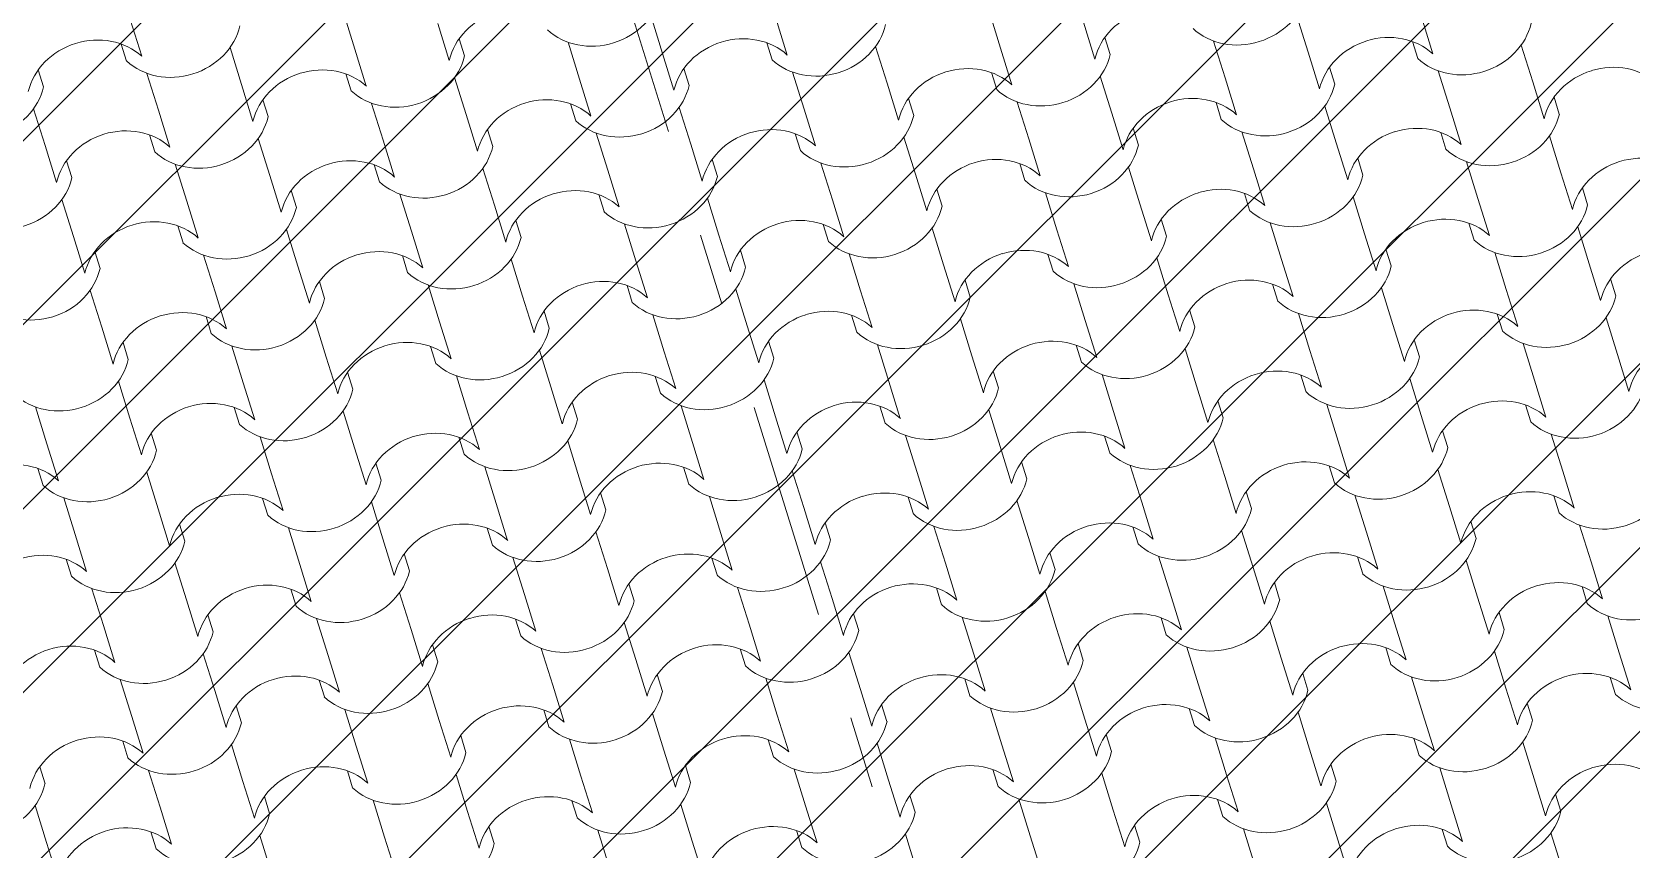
# Model space of a CAD drawing. Header units: metres. Extents: x -111189 to -108577, y -72951 to -72647.
# Drawn here: x -110192.994 to -110190.782, y -72659.758 to -72658.627 of the extents above; entities that cross this region are included whole.
import ezdxf

# ---------------------------------------------------------------- set-up
doc = ezdxf.new("R2010")
doc.units = ezdxf.units.M
doc.header["$MEASUREMENT"] = 0
doc.set_wipeout_variables(frame=1)
doc.linetypes.add('OTK - Traço Ponto CORTES_ALÇ', pattern=[0.6, 0.3, -0.15, 0, -0.15])
doc.linetypes.add('Wipeout_Contour', pattern=[1, 0, -1])
for name, color, linetype in [('02 - PASSEIOS', 7, 'Continuous'), ('03 - COBERTURA', 7, 'Continuous'), ('13 - IMPLANTAÇÃO (apoio).Layer Apoio', 7, 'Continuous'), ('14 - CORTES.Marcadores', 7, 'Continuous')]:
    doc.layers.add(name, color=color, linetype=linetype)

# ---------------------------------------------------------------- blocks, each defined once
blk = doc.blocks.new('Malha_8_1', base_point=(-111182.45, -72914.5203))
at = {"color": 254, "linetype": 'Wipeout_Contour', "lineweight": 0, "ltscale": 1861428.278801215}
blk.add_wipeout([(-111182.45, -72914.5203), (-111181.1398, -72916.9324), (-111179.283, -72920.3506), (-111178.6992, -72921.4255), (-111173.1932, -72931.5618), (-111171.3979, -72934.867), (-111163.9365, -72948.6033), (-111162.5896, -72948.18), (-111170.1617, -72934.1975), (-111171.9536, -72930.8885), (-111177.4458, -72920.7467), (-111178.0283, -72919.6711), (-111179.8807, -72916.2505), (-111181.0503, -72914.0907)], dxfattribs=at).dxf.layer = '02 - PASSEIOS'
blk = doc.blocks.new('Cobertura_1_1', base_point=(-111163.2146, -72915.6944))
at = {"layer": '03 - COBERTURA', "color": 253, "linetype": 'Continuous', "lineweight": 9}
for p, q in [((-111168.457, -72921.1151), (-111168.4411, -72921.1662)), ((-111168.1621, -72921.1055), (-111168.1462, -72921.1565)), ((-111168.0314, -72921.1208), (-111168.0156, -72921.1718)), ((-111167.7365, -72921.1111), (-111167.7207, -72921.1621)), ((-111167.5638, -72921.1134), (-111167.548, -72921.1644)), ((-111167.2689, -72921.1037), (-111167.2531, -72921.1547)), ((-111167.1382, -72921.119), (-111167.1224, -72921.17)), ((-111166.8433, -72921.1094), (-111166.8275, -72921.1604)), ((-111166.6706, -72921.1116), (-111166.6548, -72921.1626)), ((-111168.0018, -72921.1418), (-111167.9946, -72921.1653)), ((-111167.1087, -72921.1401), (-111167.1014, -72921.1635)), ((-111168.4694, -72921.1492), (-111168.4622, -72921.1727)), ((-111168.3189, -72921.1542), (-111168.3031, -72921.2052)), ((-111168.1462, -72921.1565), (-111168.1304, -72921.2075)), ((-111167.8513, -72921.1468), (-111167.8355, -72921.1978)), ((-111167.7207, -72921.1621), (-111167.7048, -72921.2132)), ((-111167.5763, -72921.1475), (-111167.569, -72921.1709)), ((-111167.4258, -72921.1525), (-111167.4099, -72921.2035)), ((-111167.2531, -72921.1547), (-111167.2372, -72921.2057)), ((-111166.9582, -72921.145), (-111166.9423, -72921.1961)), ((-111166.8275, -72921.1604), (-111166.8116, -72921.2114)), ((-111166.6831, -72921.1457), (-111166.6758, -72921.1692)), ((-111166.5326, -72921.1507), (-111166.5167, -72921.2017)), ((-111168.5843, -72921.1849), (-111168.577, -72921.2084)), ((-111167.6911, -72921.1832), (-111167.6838, -72921.2066)), ((-111167.5406, -72921.1882), (-111167.5247, -72921.2392)), ((-111166.7979, -72921.1814), (-111166.7906, -72921.2049)), ((-111166.6474, -72921.1864), (-111166.6315, -72921.2374)), ((-111168.4338, -72921.1899), (-111168.4179, -72921.2409)), ((-111168.3031, -72921.2052), (-111168.2872, -72921.2563)), ((-111168.1587, -72921.1906), (-111168.1514, -72921.214)), ((-111168.0082, -72921.1956), (-111167.9923, -72921.2466)), ((-111167.8355, -72921.1978), (-111167.8196, -72921.2488)), ((-111167.4099, -72921.2035), (-111167.394, -72921.2545)), ((-111167.2655, -72921.1888), (-111167.2582, -72921.2123)), ((-111167.115, -72921.1938), (-111167.0991, -72921.2448)), ((-111166.9423, -72921.1961), (-111166.9264, -72921.2471)), ((-111166.5167, -72921.2017), (-111166.5009, -72921.2527)), ((-111168.2735, -72921.2263), (-111168.2662, -72921.2497)), ((-111168.123, -72921.2313), (-111168.1071, -72921.2823)), ((-111167.8479, -72921.2319), (-111167.8406, -72921.2554)), ((-111167.3803, -72921.2245), (-111167.373, -72921.248)), ((-111167.2298, -72921.2295), (-111167.214, -72921.2805)), ((-111166.9547, -72921.2302), (-111166.9475, -72921.2536)), ((-111166.4871, -72921.2227), (-111166.4799, -72921.2462)), ((-111168.5906, -72921.2387), (-111168.5747, -72921.2897)), ((-111168.4179, -72921.2409), (-111168.402, -72921.2919)), ((-111167.9923, -72921.2466), (-111167.9765, -72921.2976)), ((-111167.6974, -72921.2369), (-111167.6816, -72921.2879)), ((-111167.5247, -72921.2392), (-111167.5089, -72921.2902)), ((-111167.0991, -72921.2448), (-111167.0833, -72921.2958)), ((-111166.8042, -72921.2351), (-111166.7884, -72921.2862)), ((-111166.6315, -72921.2374), (-111166.6157, -72921.2884)), ((-111168.4303, -72921.275), (-111168.423, -72921.2985)), ((-111167.9627, -72921.2676), (-111167.9554, -72921.2911)), ((-111167.8122, -72921.2726), (-111167.7964, -72921.3236)), ((-111167.5372, -72921.2733), (-111167.5299, -72921.2967)), ((-111167.0696, -72921.2658), (-111167.0623, -72921.2893)), ((-111166.9191, -72921.2708), (-111166.9032, -72921.3219)), ((-111166.644, -72921.2715), (-111166.6367, -72921.2949)), ((-111166.4935, -72921.2765), (-111166.4776, -72921.3275)), ((-111168.5747, -72921.2897), (-111168.5589, -72921.3407)), ((-111168.2798, -72921.28), (-111168.264, -72921.331)), ((-111168.1071, -72921.2823), (-111168.0913, -72921.3333)), ((-111167.6816, -72921.2879), (-111167.6657, -72921.3389)), ((-111167.3867, -72921.2783), (-111167.3708, -72921.3293)), ((-111167.214, -72921.2805), (-111167.1981, -72921.3315)), ((-111166.7884, -72921.2862), (-111166.7725, -72921.3372)), ((-111168.5452, -72921.3107), (-111168.5379, -72921.3342)), ((-111168.3947, -72921.3157), (-111168.3788, -72921.3667)), ((-111168.1196, -72921.3164), (-111168.1123, -72921.3398)), ((-111167.652, -72921.309), (-111167.6447, -72921.3324)), ((-111167.5015, -72921.3139), (-111167.4856, -72921.365)), ((-111167.2264, -72921.3146), (-111167.2191, -72921.3381)), ((-111167.0759, -72921.3196), (-111167.06, -72921.3706)), ((-111166.7588, -72921.3072), (-111166.7515, -72921.3306)), ((-111166.6083, -72921.3122), (-111166.5924, -72921.3632)), ((-111168.264, -72921.331), (-111168.2481, -72921.382)), ((-111167.9691, -72921.3214), (-111167.9532, -72921.3724)), ((-111167.7964, -72921.3236), (-111167.7805, -72921.3746)), ((-111167.3708, -72921.3293), (-111167.3549, -72921.3803)), ((-111166.9032, -72921.3219), (-111166.8873, -72921.3729)), ((-111166.4776, -72921.3275), (-111166.4618, -72921.3785)), ((-111168.5515, -72921.3645), (-111168.5356, -72921.4155)), ((-111168.2344, -72921.3521), (-111168.2271, -72921.3755)), ((-111168.0839, -72921.3571), (-111168.068, -72921.4081)), ((-111167.8088, -72921.3577), (-111167.8015, -72921.3812)), ((-111167.6583, -72921.3627), (-111167.6425, -72921.4137)), ((-111167.4856, -72921.365), (-111167.4698, -72921.416)), ((-111167.3412, -72921.3503), (-111167.3339, -72921.3737)), ((-111167.1907, -72921.3553), (-111167.1749, -72921.4063)), ((-111166.9156, -72921.3559), (-111166.9084, -72921.3794)), ((-111166.7651, -72921.3609), (-111166.7493, -72921.4119)), ((-111166.5924, -72921.3632), (-111166.5766, -72921.4142)), ((-111166.448, -72921.3485), (-111166.4408, -72921.372)), ((-111168.3788, -72921.3667), (-111168.3629, -72921.4177)), ((-111167.9532, -72921.3724), (-111167.9374, -72921.4234)), ((-111167.06, -72921.3706), (-111167.0442, -72921.4216)), ((-111168.3912, -72921.4008), (-111168.3839, -72921.4243)), ((-111168.2407, -72921.4058), (-111168.2249, -72921.4568)), ((-111168.068, -72921.4081), (-111168.0522, -72921.4591)), ((-111167.9236, -72921.3934), (-111167.9163, -72921.4169)), ((-111167.7731, -72921.3984), (-111167.7573, -72921.4494)), ((-111167.4981, -72921.3991), (-111167.4908, -72921.4225)), ((-111167.3476, -72921.404), (-111167.3317, -72921.4551)), ((-111167.1749, -72921.4063), (-111167.159, -72921.4573)), ((-111167.0305, -72921.3916), (-111167.0232, -72921.4151)), ((-111166.88, -72921.3966), (-111166.8641, -72921.4476)), ((-111166.6049, -72921.3973), (-111166.5976, -72921.4207)), ((-111166.4544, -72921.4023), (-111166.4385, -72921.4533)), ((-111168.5356, -72921.4155), (-111168.5198, -72921.4665)), ((-111167.6425, -72921.4137), (-111167.6266, -72921.4647)), ((-111166.7493, -72921.4119), (-111166.7334, -72921.463)), ((-111168.5061, -72921.4365), (-111168.4988, -72921.46)), ((-111168.3555, -72921.4415), (-111168.3397, -72921.4925)), ((-111168.0805, -72921.4422), (-111168.0732, -72921.4656)), ((-111167.93, -72921.4471), (-111167.9141, -72921.4982)), ((-111167.7573, -72921.4494), (-111167.7414, -72921.5004)), ((-111167.6129, -72921.4347), (-111167.6056, -72921.4582)), ((-111167.4624, -72921.4397), (-111167.4465, -72921.4907)), ((-111167.1873, -72921.4404), (-111167.18, -72921.4638)), ((-111167.0368, -72921.4454), (-111167.0209, -72921.4964)), ((-111166.8641, -72921.4476), (-111166.8482, -72921.4987)), ((-111166.7197, -72921.433), (-111166.7124, -72921.4564)), ((-111166.5692, -72921.438), (-111166.5533, -72921.489)), ((-111166.4385, -72921.4533), (-111166.4227, -72921.5043)), ((-111168.2249, -72921.4568), (-111168.209, -72921.5078)), ((-111167.3317, -72921.4551), (-111167.3158, -72921.5061)), ((-111167.3021, -72921.4761), (-111167.2948, -72921.4995)), ((-111166.4089, -72921.4743), (-111166.4016, -72921.4978)), ((-111168.5124, -72921.4903), (-111168.4965, -72921.5413)), ((-111168.3397, -72921.4925), (-111168.3238, -72921.5435)), ((-111168.1953, -72921.4779), (-111168.188, -72921.5013)), ((-111168.0448, -72921.4828), (-111168.0289, -72921.5339)), ((-111167.9141, -72921.4982), (-111167.8983, -72921.5492)), ((-111167.7697, -72921.4835), (-111167.7624, -72921.507)), ((-111167.6192, -72921.4885), (-111167.6034, -72921.5395)), ((-111167.4465, -72921.4907), (-111167.4307, -72921.5418)), ((-111167.1516, -72921.4811), (-111167.1358, -72921.5321)), ((-111167.0209, -72921.4964), (-111167.0051, -72921.5474)), ((-111166.8765, -72921.4817), (-111166.8693, -72921.5052)), ((-111166.726, -72921.4867), (-111166.7102, -72921.5377)), ((-111166.5533, -72921.489), (-111166.5375, -72921.54)), ((-111167.8845, -72921.5192), (-111167.8772, -72921.5426)), ((-111166.9914, -72921.5174), (-111166.9841, -72921.5409)), ((-111168.4965, -72921.5413), (-111168.4807, -72921.5923)), ((-111168.3521, -72921.5266), (-111168.3448, -72921.5501)), ((-111168.2016, -72921.5316), (-111168.1858, -72921.5826)), ((-111168.0289, -72921.5339), (-111168.0131, -72921.5849)), ((-111167.734, -72921.5242), (-111167.7182, -72921.5752)), ((-111167.6034, -72921.5395), (-111167.5875, -72921.5905)), ((-111167.459, -72921.5248), (-111167.4517, -72921.5483)), ((-111167.3085, -72921.5298), (-111167.2926, -72921.5808)), ((-111167.1358, -72921.5321), (-111167.1199, -72921.5831)), ((-111166.8409, -72921.5224), (-111166.825, -72921.5734)), ((-111166.7102, -72921.5377), (-111166.6943, -72921.5888)), ((-111166.5658, -72921.5231), (-111166.5585, -72921.5465)), ((-111166.4153, -72921.5281), (-111166.3994, -72921.5791)), ((-111168.4669, -72921.5623), (-111168.4597, -72921.5858)), ((-111167.5738, -72921.5605), (-111167.5665, -72921.584)), ((-111166.6806, -72921.5588), (-111166.6733, -72921.5822)), ((-111166.5301, -72921.5638), (-111166.5142, -72921.6148)), ((-111168.3164, -72921.5673), (-111168.3006, -72921.6183)), ((-111168.1858, -72921.5826), (-111168.1699, -72921.6336)), ((-111168.0414, -72921.5679), (-111168.0341, -72921.5914)), ((-111167.8909, -72921.5729), (-111167.875, -72921.624)), ((-111167.7182, -72921.5752), (-111167.7023, -72921.6262)), ((-111167.4233, -72921.5655), (-111167.4074, -72921.6165)), ((-111167.2926, -72921.5808), (-111167.2767, -72921.6319)), ((-111167.1482, -72921.5662), (-111167.1409, -72921.5896)), ((-111166.9977, -72921.5712), (-111166.9818, -72921.6222)), ((-111166.825, -72921.5734), (-111166.8091, -72921.6244)), ((-111166.3994, -72921.5791), (-111166.3836, -72921.6301)), ((-111168.1562, -72921.6036), (-111168.1489, -72921.6271)), ((-111168.0057, -72921.6086), (-111167.9898, -72921.6596)), ((-111167.263, -72921.6019), (-111167.2557, -72921.6253)), ((-111167.1125, -72921.6069), (-111167.0966, -72921.6579)), ((-111166.8374, -72921.6075), (-111166.8301, -72921.631)), ((-111168.4733, -72921.616), (-111168.4574, -72921.6671)), ((-111168.3006, -72921.6183), (-111168.2847, -72921.6693)), ((-111167.875, -72921.624), (-111167.8592, -72921.675)), ((-111167.7306, -72921.6093), (-111167.7233, -72921.6327)), ((-111167.5801, -72921.6143), (-111167.5643, -72921.6653)), ((-111167.4074, -72921.6165), (-111167.3916, -72921.6676)), ((-111166.9818, -72921.6222), (-111166.966, -72921.6732)), ((-111166.6869, -72921.6125), (-111166.6711, -72921.6635)), ((-111166.5142, -72921.6148), (-111166.4984, -72921.6658)), ((-111168.5881, -72921.6517), (-111168.5722, -72921.7027)), ((-111168.313, -72921.6524), (-111168.3057, -72921.6758)), ((-111167.8454, -72921.645), (-111167.8381, -72921.6684)), ((-111167.6949, -72921.65), (-111167.6791, -72921.701)), ((-111167.4199, -72921.6506), (-111167.4126, -72921.6741)), ((-111166.9523, -72921.6432), (-111166.945, -72921.6667)), ((-111166.8017, -72921.6482), (-111166.7859, -72921.6992)), ((-111166.5267, -72921.6489), (-111166.5194, -72921.6723)), ((-111168.4574, -72921.6671), (-111168.4416, -72921.7181)), ((-111168.1625, -72921.6574), (-111168.1467, -72921.7084)), ((-111167.9898, -72921.6596), (-111167.974, -72921.7107)), ((-111167.5643, -72921.6653), (-111167.5484, -72921.7163)), ((-111167.2693, -72921.6556), (-111167.2535, -72921.7066)), ((-111167.0966, -72921.6579), (-111167.0808, -72921.7089)), ((-111166.6711, -72921.6635), (-111166.6552, -72921.7145)), ((-111168.4278, -72921.6881), (-111168.4206, -72921.7115)), ((-111168.2773, -72921.6931), (-111168.2615, -72921.7441)), ((-111168.0023, -72921.6937), (-111167.995, -72921.7172)), ((-111167.5347, -72921.6863), (-111167.5274, -72921.7098)), ((-111167.3842, -72921.6913), (-111167.3683, -72921.7423)), ((-111167.1091, -72921.692), (-111167.1018, -72921.7154)), ((-111166.9586, -72921.697), (-111166.9427, -72921.748)), ((-111166.6415, -72921.6846), (-111166.6342, -72921.708)), ((-111166.491, -72921.6895), (-111166.4751, -72921.7406)), ((-111168.5722, -72921.7027), (-111168.5564, -72921.7538)), ((-111168.1467, -72921.7084), (-111168.1308, -72921.7594)), ((-111167.8518, -72921.6987), (-111167.8359, -72921.7497)), ((-111167.6791, -72921.701), (-111167.6632, -72921.752)), ((-111167.2535, -72921.7066), (-111167.2376, -72921.7576)), ((-111166.7859, -72921.6992), (-111166.77, -72921.7502)), ((-111168.5847, -72921.7368), (-111168.5774, -72921.7603)), ((-111168.1171, -72921.7294), (-111168.1098, -72921.7529)), ((-111167.9666, -72921.7344), (-111167.9507, -72921.7854)), ((-111167.6915, -72921.7351), (-111167.6842, -72921.7585)), ((-111167.541, -72921.7401), (-111167.5251, -72921.7911)), ((-111167.2239, -72921.7277), (-111167.2166, -72921.7511)), ((-111167.0734, -72921.7327), (-111167.0575, -72921.7837)), ((-111166.7983, -72921.7333), (-111166.791, -72921.7568)), ((-111166.6478, -72921.7383), (-111166.632, -72921.7893)), ((-111166.4751, -72921.7406), (-111166.4593, -72921.7916)), ((-111168.4342, -72921.7418), (-111168.4183, -72921.7928)), ((-111168.2615, -72921.7441), (-111168.2456, -72921.7951)), ((-111167.8359, -72921.7497), (-111167.82, -72921.8008)), ((-111167.3683, -72921.7423), (-111167.3524, -72921.7933)), ((-111166.9427, -72921.748), (-111166.9269, -72921.799)), ((-111168.549, -72921.7775), (-111168.5331, -72921.8285)), ((-111168.2739, -72921.7782), (-111168.2666, -72921.8016)), ((-111168.1234, -72921.7832), (-111168.1076, -72921.8342)), ((-111167.9507, -72921.7854), (-111167.9349, -72921.8364)), ((-111167.8063, -72921.7708), (-111167.799, -72921.7942)), ((-111167.6558, -72921.7758), (-111167.64, -72921.8268)), ((-111167.3808, -72921.7764), (-111167.3735, -72921.7999)), ((-111167.2302, -72921.7814), (-111167.2144, -72921.8324)), ((-111167.0575, -72921.7837), (-111167.0417, -72921.8347)), ((-111166.9132, -72921.769), (-111166.9059, -72921.7925)), ((-111166.7626, -72921.774), (-111166.7468, -72921.825)), ((-111166.4876, -72921.7747), (-111166.4803, -72921.7981)), ((-111168.4183, -72921.7928), (-111168.4025, -72921.8439)), ((-111167.5251, -72921.7911), (-111167.5093, -72921.8421)), ((-111166.632, -72921.7893), (-111166.6161, -72921.8403)), ((-111168.5331, -72921.8285), (-111168.5173, -72921.8796)), ((-111168.3887, -72921.8139), (-111168.3815, -72921.8373)), ((-111168.2382, -72921.8189), (-111168.2224, -72921.8699)), ((-111167.9632, -72921.8195), (-111167.9559, -72921.843)), ((-111167.8127, -72921.8245), (-111167.7968, -72921.8755)), ((-111167.64, -72921.8268), (-111167.6241, -72921.8778)), ((-111167.4956, -72921.8121), (-111167.4883, -72921.8356)), ((-111167.3451, -72921.8171), (-111167.3292, -72921.8681)), ((-111167.07, -72921.8178), (-111167.0627, -72921.8412)), ((-111166.9195, -72921.8227), (-111166.9036, -72921.8738)), ((-111166.7468, -72921.825), (-111166.7309, -72921.876)), ((-111166.6024, -72921.8103), (-111166.5951, -72921.8338)), ((-111166.4519, -72921.8153), (-111166.436, -72921.8663)), ((-111168.1076, -72921.8342), (-111168.0917, -72921.8852)), ((-111167.2144, -72921.8324), (-111167.1985, -72921.8834)), ((-111168.5456, -72921.8626), (-111168.5383, -72921.8861)), ((-111168.3951, -72921.8676), (-111168.3792, -72921.9186)), ((-111168.2224, -72921.8699), (-111168.2065, -72921.9209)), ((-111168.078, -72921.8552), (-111168.0707, -72921.8787)), ((-111167.9275, -72921.8602), (-111167.9116, -72921.9112)), ((-111167.6524, -72921.8609), (-111167.6451, -72921.8843)), ((-111167.5019, -72921.8659), (-111167.486, -72921.9169)), ((-111167.3292, -72921.8681), (-111167.3133, -72921.9191)), ((-111167.1848, -72921.8535), (-111167.1775, -72921.8769)), ((-111167.0343, -72921.8584), (-111167.0184, -72921.9095)), ((-111166.9036, -72921.8738), (-111166.8878, -72921.9248)), ((-111166.7592, -72921.8591), (-111166.7519, -72921.8826)), ((-111166.6087, -72921.8641), (-111166.5929, -72921.9151)), ((-111166.436, -72921.8663), (-111166.4202, -72921.9174)), ((-111167.7968, -72921.8755), (-111167.7809, -72921.9265)), ((-111166.874, -72921.8948), (-111166.8668, -72921.9182)), ((-111168.5099, -72921.9033), (-111168.494, -72921.9543)), ((-111168.2348, -72921.904), (-111168.2275, -72921.9274)), ((-111168.0843, -72921.909), (-111168.0685, -72921.96)), ((-111167.9116, -72921.9112), (-111167.8958, -72921.9622)), ((-111167.7672, -72921.8966), (-111167.7599, -72921.92)), ((-111167.6167, -72921.9015), (-111167.6009, -72921.9526)), ((-111167.486, -72921.9169), (-111167.4702, -72921.9679)), ((-111167.3416, -72921.9022), (-111167.3344, -72921.9257)), ((-111167.1911, -72921.9072), (-111167.1753, -72921.9582)), ((-111167.0184, -72921.9095), (-111167.0026, -72921.9605)), ((-111166.7235, -72921.8998), (-111166.7077, -72921.9508)), ((-111166.5929, -72921.9151), (-111166.577, -72921.9661)), ((-111166.4485, -72921.9004), (-111166.4412, -72921.9239)), ((-111168.3792, -72921.9186), (-111168.3634, -72921.9697)), ((-111168.3496, -72921.9397), (-111168.3423, -72921.9631)), ((-111167.4565, -72921.9379), (-111167.4492, -72921.9614)), ((-111166.5633, -72921.9361), (-111166.556, -72921.9596)), ((-111168.494, -72921.9543), (-111168.4782, -72922.0053)), ((-111168.1991, -72921.9447), (-111168.1833, -72921.9957)), ((-111168.0685, -72921.96), (-111168.0526, -72922.011)), ((-111167.9241, -72921.9453), (-111167.9168, -72921.9688)), ((-111167.7736, -72921.9503), (-111167.7577, -72922.0013)), ((-111167.6009, -72921.9526), (-111167.585, -72922.0036)), ((-111167.306, -72921.9429), (-111167.2901, -72921.9939)), ((-111167.1753, -72921.9582), (-111167.1594, -72922.0092)), ((-111167.0309, -72921.9435), (-111167.0236, -72921.967)), ((-111166.8804, -72921.9485), (-111166.8645, -72921.9996)), ((-111166.7077, -72921.9508), (-111166.6918, -72922.0018)), ((-111166.4128, -72921.9411), (-111166.3969, -72921.9921)), ((-111168.0389, -72921.981), (-111168.0316, -72922.0045)), ((-111167.1457, -72921.9792), (-111167.1384, -72922.0027)), ((-111166.9952, -72921.9842), (-111166.9793, -72922.0352)), ((-111166.7201, -72921.9849), (-111166.7128, -72922.0083)), ((-111168.5065, -72921.9884), (-111168.4992, -72922.0119)), ((-111168.356, -72921.9934), (-111168.3401, -72922.0444)), ((-111168.1833, -72921.9957), (-111168.1674, -72922.0467)), ((-111167.8884, -72921.986), (-111167.8725, -72922.037)), ((-111167.7577, -72922.0013), (-111167.7418, -72922.0523)), ((-111167.6133, -72921.9867), (-111167.606, -72922.0101)), ((-111167.4628, -72921.9916), (-111167.4469, -72922.0427)), ((-111167.2901, -72921.9939), (-111167.2742, -72922.0449)), ((-111166.8645, -72921.9996), (-111166.8487, -72922.0506)), ((-111166.5696, -72921.9899), (-111166.5538, -72922.0409)), ((-111166.3969, -72921.9921), (-111166.3811, -72922.0432)), ((-111168.4708, -72922.0291), (-111168.4549, -72922.0801)), ((-111167.7281, -72922.0223), (-111167.7208, -72922.0458)), ((-111167.5776, -72922.0273), (-111167.5618, -72922.0784)), ((-111167.3025, -72922.028), (-111167.2953, -72922.0515)), ((-111166.8349, -72922.0206), (-111166.8277, -72922.044)), ((-111166.6844, -72922.0256), (-111166.6686, -72922.0766)), ((-111166.4094, -72922.0262), (-111166.4021, -72922.0497)), ((-111168.3401, -72922.0444), (-111168.3243, -72922.0954)), ((-111168.1957, -72922.0298), (-111168.1884, -72922.0532)), ((-111168.0452, -72922.0348), (-111168.0294, -72922.0858)), ((-111167.8725, -72922.037), (-111167.8567, -72922.088)), ((-111167.4469, -72922.0427), (-111167.4311, -72922.0937)), ((-111167.152, -72922.033), (-111167.1362, -72922.084)), ((-111166.9793, -72922.0352), (-111166.9635, -72922.0863)), ((-111166.5538, -72922.0409), (-111166.5379, -72922.0919)), ((-111168.3105, -72922.0655), (-111168.3032, -72922.0889)), ((-111168.16, -72922.0704), (-111168.1442, -72922.1215)), ((-111167.885, -72922.0711), (-111167.8777, -72922.0946)), ((-111167.4174, -72922.0637), (-111167.4101, -72922.0871)), ((-111167.2669, -72922.0687), (-111167.251, -72922.1197)), ((-111166.9918, -72922.0693), (-111166.9845, -72922.0928)), ((-111166.5242, -72922.0619), (-111166.5169, -72922.0854)), ((-111168.4549, -72922.0801), (-111168.4391, -72922.1311)), ((-111168.0294, -72922.0858), (-111168.0135, -72922.1368)), ((-111167.7345, -72922.0761), (-111167.7186, -72922.1271)), ((-111167.5618, -72922.0784), (-111167.5459, -72922.1294)), ((-111167.1362, -72922.084), (-111167.1203, -72922.135)), ((-111166.8413, -72922.0743), (-111166.8254, -72922.1253)), ((-111166.6686, -72922.0766), (-111166.6527, -72922.1276)), ((-111168.4674, -72922.1142), (-111168.4601, -72922.1377)), ((-111167.9998, -72922.1068), (-111167.9925, -72922.1302)), ((-111167.8493, -72922.1118), (-111167.8334, -72922.1628)), ((-111167.5742, -72922.1124), (-111167.5669, -72922.1359)), ((-111167.4237, -72922.1174), (-111167.4078, -72922.1684)), ((-111167.1066, -72922.105), (-111167.0993, -72922.1285)), ((-111166.9561, -72922.11), (-111166.9402, -72922.161)), ((-111166.681, -72922.1107), (-111166.6737, -72922.1341)), ((-111166.5305, -72922.1157), (-111166.5147, -72922.1667)), ((-111168.3169, -72922.1192), (-111168.301, -72922.1702)), ((-111168.1442, -72922.1215), (-111168.1283, -72922.1725)), ((-111167.7186, -72922.1271), (-111167.7027, -72922.1781)), ((-111167.251, -72922.1197), (-111167.2351, -72922.1707)), ((-111166.8254, -72922.1253), (-111166.8096, -72922.1764)), ((-111168.5822, -72922.1499), (-111168.5749, -72922.1734)), ((-111168.4317, -72922.1549), (-111168.4158, -72922.2059)), ((-111168.1566, -72922.1556), (-111168.1493, -72922.179)), ((-111168.0061, -72922.1605), (-111167.9903, -72922.2116)), ((-111167.689, -72922.1481), (-111167.6817, -72922.1716)), ((-111167.5385, -72922.1531), (-111167.5227, -72922.2041)), ((-111167.2634, -72922.1538), (-111167.2562, -72922.1772)), ((-111167.1129, -72922.1588), (-111167.0971, -72922.2098)), ((-111166.9402, -72922.161), (-111166.9244, -72922.212)), ((-111166.7958, -72922.1464), (-111166.7886, -72922.1698)), ((-111166.6453, -72922.1514), (-111166.6295, -72922.2024)), ((-111168.301, -72922.1702), (-111168.2852, -72922.2212)), ((-111167.8334, -72922.1628), (-111167.8176, -72922.2138)), ((-111167.4078, -72922.1684), (-111167.392, -72922.2195)), ((-111166.5147, -72922.1667), (-111166.4988, -72922.2177)), ((-111168.5885, -72922.2036), (-111168.5727, -72922.2547)), ((-111168.4158, -72922.2059), (-111168.4, -72922.2569)), ((-111168.2714, -72922.1912), (-111168.2641, -72922.2147)), ((-111168.1209, -72922.1962), (-111168.1051, -72922.2472)), ((-111167.8459, -72922.1969), (-111167.8386, -72922.2203)), ((-111167.6954, -72922.2019), (-111167.6795, -72922.2529)), ((-111167.5227, -72922.2041), (-111167.5068, -72922.2552)), ((-111167.3783, -72922.1895), (-111167.371, -72922.2129)), ((-111167.2278, -72922.1945), (-111167.2119, -72922.2455)), ((-111166.9527, -72922.1951), (-111166.9454, -72922.2186)), ((-111166.8022, -72922.2001), (-111166.7863, -72922.2511)), ((-111166.6295, -72922.2024), (-111166.6136, -72922.2534)), ((-111166.4851, -72922.1877), (-111166.4778, -72922.2112)), ((-111167.9903, -72922.2116), (-111167.9744, -72922.2626)), ((-111167.0971, -72922.2098), (-111167.0812, -72922.2608)), ((-111168.4283, -72922.24), (-111168.421, -72922.2635)), ((-111168.2778, -72922.245), (-111168.2619, -72922.296)), ((-111168.1051, -72922.2472), (-111168.0892, -72922.2983)), ((-111167.9607, -72922.2326), (-111167.9534, -72922.256)), ((-111167.8102, -72922.2376), (-111167.7943, -72922.2886)), ((-111167.5351, -72922.2382), (-111167.5278, -72922.2617)), ((-111167.3846, -72922.2432), (-111167.3687, -72922.2942)), ((-111167.2119, -72922.2455), (-111167.196, -72922.2965)), ((-111167.0675, -72922.2308), (-111167.0602, -72922.2543)), ((-111166.917, -72922.2358), (-111166.9011, -72922.2868)), ((-111166.6419, -72922.2365), (-111166.6346, -72922.2599)), ((-111166.4914, -72922.2415), (-111166.4756, -72922.2925)), ((-111168.5727, -72922.2547), (-111168.5568, -72922.3057)), ((-111167.6795, -72922.2529), (-111167.6636, -72922.3039)), ((-111166.7863, -72922.2511), (-111166.7705, -72922.3021))]:
    blk.add_line(p, q, dxfattribs=at)
for centre, major_axis, start_param, end_param in [((-111167.8121, -72921.0706), (0.0878, 0.0273), 3.607672, 5.817106), ((-111166.9189, -72921.0689), (0.0878, 0.0273), 3.607672, 5.817106), ((-111167.926, -72921.1825), (0.0883, 0.0274), 1.573772, 2.670554), ((-111167.0328, -72921.1807), (0.0883, 0.0274), 1.573772, 2.670554), ((-111166.6081, -72921.1102), (0.0878, 0.0273), 3.607672, 5.817106), ((-111168.5089, -72921.2257), (0.0883, 0.0274), 0.471039, 1.56782), ((-111168.3945, -72921.1137), (0.0878, 0.0273), 3.607672, 5.817106), ((-111167.6157, -72921.224), (0.0883, 0.0274), 0.471039, 1.56782), ((-111167.5013, -72921.112), (0.0878, 0.0273), 3.607672, 5.817106), ((-111166.7226, -72921.2222), (0.0883, 0.0274), 0.471039, 1.56782), ((-111168.5084, -72921.2256), (0.0883, 0.0274), 1.573772, 2.670554), ((-111168.0837, -72921.1551), (0.0878, 0.0273), 3.607672, 5.817106), ((-111167.6152, -72921.2238), (0.0883, 0.0274), 1.573772, 2.670554), ((-111167.1905, -72921.1533), (0.0878, 0.0273), 3.607672, 5.817106), ((-111166.722, -72921.222), (0.0883, 0.0274), 1.573772, 2.670554), ((-111168.1981, -72921.2671), (0.0883, 0.0274), 0.471039, 1.56782), ((-111167.3044, -72921.2651), (0.0883, 0.0274), 1.573772, 2.670554), ((-111167.305, -72921.2653), (0.0883, 0.0274), 0.471039, 1.56782), ((-111166.4113, -72921.2634), (0.0883, 0.0274), 1.573772, 2.670554), ((-111166.4118, -72921.2635), (0.0883, 0.0274), 0.471039, 1.56782), ((-111168.6661, -72921.1982), (0.0878, 0.0273), 3.607672, 5.817106), ((-111168.1976, -72921.2669), (0.0883, 0.0274), 1.573772, 2.670554), ((-111167.773, -72921.1964), (0.0878, 0.0273), 3.607672, 5.817106), ((-111166.8798, -72921.1947), (0.0878, 0.0273), 3.607672, 5.817106), ((-111167.8869, -72921.3082), (0.0883, 0.0274), 1.573772, 2.670554), ((-111167.8874, -72921.3084), (0.0883, 0.0274), 0.471039, 1.56782), ((-111166.9937, -72921.3065), (0.0883, 0.0274), 1.573772, 2.670554), ((-111166.9942, -72921.3066), (0.0883, 0.0274), 0.471039, 1.56782), ((-111168.3554, -72921.2395), (0.0878, 0.0273), 3.607672, 5.817106), ((-111167.4622, -72921.2378), (0.0878, 0.0273), 3.607672, 5.817106), ((-111166.569, -72921.236), (0.0878, 0.0273), 3.607672, 5.817106), ((-111168.4693, -72921.3514), (0.0883, 0.0274), 1.573772, 2.670554), ((-111168.4698, -72921.3515), (0.0883, 0.0274), 0.471039, 1.56782), ((-111167.5761, -72921.3496), (0.0883, 0.0274), 1.573772, 2.670554), ((-111167.5766, -72921.3498), (0.0883, 0.0274), 0.471039, 1.56782), ((-111166.6829, -72921.3478), (0.0883, 0.0274), 1.573772, 2.670554), ((-111166.6835, -72921.348), (0.0883, 0.0274), 0.471039, 1.56782), ((-111168.0446, -72921.2809), (0.0878, 0.0273), 3.607672, 5.817106), ((-111167.1514, -72921.2791), (0.0878, 0.0273), 3.607672, 5.817106), ((-111168.1585, -72921.3927), (0.0883, 0.0274), 1.573772, 2.670554), ((-111168.159, -72921.3929), (0.0883, 0.0274), 0.471039, 1.56782), ((-111167.2653, -72921.3909), (0.0883, 0.0274), 1.573772, 2.670554), ((-111167.2659, -72921.3911), (0.0883, 0.0274), 0.471039, 1.56782), ((-111166.3722, -72921.3892), (0.0883, 0.0274), 1.573772, 2.670554), ((-111166.3727, -72921.3893), (0.0883, 0.0274), 0.471039, 1.56782), ((-111168.627, -72921.324), (0.0878, 0.0273), 3.607672, 5.817106), ((-111167.7339, -72921.3222), (0.0878, 0.0273), 3.607672, 5.817106), ((-111166.8407, -72921.3205), (0.0878, 0.0273), 3.607672, 5.817106), ((-111167.8478, -72921.434), (0.0883, 0.0274), 1.573772, 2.670554), ((-111167.8483, -72921.4342), (0.0883, 0.0274), 0.471039, 1.56782), ((-111166.9546, -72921.4323), (0.0883, 0.0274), 1.573772, 2.670554), ((-111166.9551, -72921.4324), (0.0883, 0.0274), 0.471039, 1.56782), ((-111168.3163, -72921.3653), (0.0878, 0.0273), 3.607672, 5.817106), ((-111167.4231, -72921.3636), (0.0878, 0.0273), 3.607672, 5.817106), ((-111166.6443, -72921.4738), (0.0883, 0.0274), 0.471039, 1.56782), ((-111166.5299, -72921.3618), (0.0878, 0.0273), 3.607672, 5.817106), ((-111168.4302, -72921.4771), (0.0883, 0.0274), 1.573772, 2.670554), ((-111168.4307, -72921.4773), (0.0883, 0.0274), 0.471039, 1.56782), ((-111167.537, -72921.4754), (0.0883, 0.0274), 1.573772, 2.670554), ((-111167.5375, -72921.4755), (0.0883, 0.0274), 0.471039, 1.56782), ((-111166.6438, -72921.4736), (0.0883, 0.0274), 1.573772, 2.670554), ((-111168.1199, -72921.5186), (0.0883, 0.0274), 0.471039, 1.56782), ((-111168.0055, -72921.4067), (0.0878, 0.0273), 3.607672, 5.817106), ((-111167.2268, -72921.5169), (0.0883, 0.0274), 0.471039, 1.56782), ((-111167.1123, -72921.4049), (0.0878, 0.0273), 3.607672, 5.817106), ((-111168.1194, -72921.5185), (0.0883, 0.0274), 1.573772, 2.670554), ((-111167.2262, -72921.5167), (0.0883, 0.0274), 1.573772, 2.670554), ((-111166.3331, -72921.515), (0.0883, 0.0274), 1.573772, 2.670554), ((-111168.5879, -72921.4498), (0.0878, 0.0273), 3.607672, 5.817106), ((-111167.8092, -72921.56), (0.0883, 0.0274), 0.471039, 1.56782), ((-111167.6948, -72921.448), (0.0878, 0.0273), 3.607672, 5.817106), ((-111166.916, -72921.5582), (0.0883, 0.0274), 0.471039, 1.56782), ((-111166.8016, -72921.4462), (0.0878, 0.0273), 3.607672, 5.817106), ((-111167.8087, -72921.5598), (0.0883, 0.0274), 1.573772, 2.670554), ((-111166.9155, -72921.5581), (0.0883, 0.0274), 1.573772, 2.670554), ((-111166.4908, -72921.4876), (0.0878, 0.0273), 3.607672, 5.817106), ((-111168.3916, -72921.6031), (0.0883, 0.0274), 0.471039, 1.56782), ((-111168.2772, -72921.4911), (0.0878, 0.0273), 3.607672, 5.817106), ((-111167.4984, -72921.6013), (0.0883, 0.0274), 0.471039, 1.56782), ((-111167.384, -72921.4893), (0.0878, 0.0273), 3.607672, 5.817106), ((-111166.6052, -72921.5996), (0.0883, 0.0274), 0.471039, 1.56782), ((-111168.3911, -72921.6029), (0.0883, 0.0274), 1.573772, 2.670554), ((-111167.4979, -72921.6012), (0.0883, 0.0274), 1.573772, 2.670554), ((-111167.0732, -72921.5307), (0.0878, 0.0273), 3.607672, 5.817106), ((-111166.6047, -72921.5994), (0.0883, 0.0274), 1.573772, 2.670554), ((-111168.0808, -72921.6444), (0.0883, 0.0274), 0.471039, 1.56782), ((-111167.9664, -72921.5325), (0.0878, 0.0273), 3.607672, 5.817106), ((-111167.1877, -72921.6427), (0.0883, 0.0274), 0.471039, 1.56782), ((-111166.294, -72921.6407), (0.0883, 0.0274), 1.573772, 2.670554), ((-111168.5488, -72921.5756), (0.0878, 0.0273), 3.607672, 5.817106), ((-111168.0803, -72921.6443), (0.0883, 0.0274), 1.573772, 2.670554), ((-111167.6556, -72921.5738), (0.0878, 0.0273), 3.607672, 5.817106), ((-111167.1871, -72921.6425), (0.0883, 0.0274), 1.573772, 2.670554), ((-111166.7625, -72921.572), (0.0878, 0.0273), 3.607672, 5.817106), ((-111167.7696, -72921.6856), (0.0883, 0.0274), 1.573772, 2.670554), ((-111167.7701, -72921.6858), (0.0883, 0.0274), 0.471039, 1.56782), ((-111166.8764, -72921.6839), (0.0883, 0.0274), 1.573772, 2.670554), ((-111166.8769, -72921.684), (0.0883, 0.0274), 0.471039, 1.56782), ((-111168.2381, -72921.6169), (0.0878, 0.0273), 3.607672, 5.817106), ((-111167.3449, -72921.6151), (0.0878, 0.0273), 3.607672, 5.817106), ((-111166.4517, -72921.6134), (0.0878, 0.0273), 3.607672, 5.817106), ((-111168.352, -72921.7287), (0.0883, 0.0274), 1.573772, 2.670554), ((-111168.3525, -72921.7289), (0.0883, 0.0274), 0.471039, 1.56782), ((-111167.4588, -72921.727), (0.0883, 0.0274), 1.573772, 2.670554), ((-111167.4593, -72921.7271), (0.0883, 0.0274), 0.471039, 1.56782), ((-111166.5656, -72921.7252), (0.0883, 0.0274), 1.573772, 2.670554), ((-111166.5661, -72921.7254), (0.0883, 0.0274), 0.471039, 1.56782), ((-111167.9273, -72921.6582), (0.0878, 0.0273), 3.607672, 5.817106), ((-111167.0341, -72921.6565), (0.0878, 0.0273), 3.607672, 5.817106), ((-111168.0412, -72921.7701), (0.0883, 0.0274), 1.573772, 2.670554), ((-111168.0417, -72921.7702), (0.0883, 0.0274), 0.471039, 1.56782), ((-111167.148, -72921.7683), (0.0883, 0.0274), 1.573772, 2.670554), ((-111167.1486, -72921.7685), (0.0883, 0.0274), 0.471039, 1.56782), ((-111168.5097, -72921.7014), (0.0878, 0.0273), 3.607672, 5.817106), ((-111167.6165, -72921.6996), (0.0878, 0.0273), 3.607672, 5.817106), ((-111166.7234, -72921.6978), (0.0878, 0.0273), 3.607672, 5.817106), ((-111168.6242, -72921.8133), (0.0883, 0.0274), 0.471039, 1.56782), ((-111167.7305, -72921.8114), (0.0883, 0.0274), 1.573772, 2.670554), ((-111167.731, -72921.8116), (0.0883, 0.0274), 0.471039, 1.56782), ((-111166.8373, -72921.8096), (0.0883, 0.0274), 1.573772, 2.670554), ((-111166.8378, -72921.8098), (0.0883, 0.0274), 0.471039, 1.56782), ((-111168.199, -72921.7427), (0.0878, 0.0273), 3.607672, 5.817106), ((-111167.3058, -72921.7409), (0.0878, 0.0273), 3.607672, 5.817106), ((-111166.527, -72921.8511), (0.0883, 0.0274), 0.471039, 1.56782), ((-111166.4126, -72921.7392), (0.0878, 0.0273), 3.607672, 5.817106), ((-111168.3129, -72921.8545), (0.0883, 0.0274), 1.573772, 2.670554), ((-111168.3134, -72921.8547), (0.0883, 0.0274), 0.471039, 1.56782), ((-111167.4197, -72921.8527), (0.0883, 0.0274), 1.573772, 2.670554), ((-111167.4202, -72921.8529), (0.0883, 0.0274), 0.471039, 1.56782), ((-111166.5265, -72921.851), (0.0883, 0.0274), 1.573772, 2.670554), ((-111167.8882, -72921.784), (0.0878, 0.0273), 3.607672, 5.817106), ((-111167.1095, -72921.8943), (0.0883, 0.0274), 0.471039, 1.56782), ((-111166.995, -72921.7823), (0.0878, 0.0273), 3.607672, 5.817106), ((-111168.0021, -72921.8959), (0.0883, 0.0274), 1.573772, 2.670554), ((-111168.0026, -72921.896), (0.0883, 0.0274), 0.471039, 1.56782), ((-111167.1089, -72921.8941), (0.0883, 0.0274), 1.573772, 2.670554), ((-111168.5851, -72921.9391), (0.0883, 0.0274), 0.471039, 1.56782), ((-111168.4706, -72921.8271), (0.0878, 0.0273), 3.607672, 5.817106), ((-111167.6919, -72921.9374), (0.0883, 0.0274), 0.471039, 1.56782), ((-111167.5774, -72921.8254), (0.0878, 0.0273), 3.607672, 5.817106), ((-111166.7987, -72921.9356), (0.0883, 0.0274), 0.471039, 1.56782), ((-111166.6843, -72921.8236), (0.0878, 0.0273), 3.607672, 5.817106), ((-111167.6913, -72921.9372), (0.0883, 0.0274), 1.573772, 2.670554), ((-111166.7982, -72921.9354), (0.0883, 0.0274), 1.573772, 2.670554), ((-111168.2743, -72921.9805), (0.0883, 0.0274), 0.471039, 1.56782), ((-111168.1599, -72921.8685), (0.0878, 0.0273), 3.607672, 5.817106), ((-111167.3811, -72921.9787), (0.0883, 0.0274), 0.471039, 1.56782), ((-111167.2667, -72921.8667), (0.0878, 0.0273), 3.607672, 5.817106), ((-111166.4879, -72921.9769), (0.0883, 0.0274), 0.471039, 1.56782), ((-111166.3735, -72921.865), (0.0878, 0.0273), 3.607672, 5.817106), ((-111168.2738, -72921.9803), (0.0883, 0.0274), 1.573772, 2.670554), ((-111167.3806, -72921.9785), (0.0883, 0.0274), 1.573772, 2.670554), ((-111166.9559, -72921.9081), (0.0878, 0.0273), 3.607672, 5.817106), ((-111166.4874, -72921.9768), (0.0883, 0.0274), 1.573772, 2.670554), ((-111167.9635, -72922.0218), (0.0883, 0.0274), 0.471039, 1.56782), ((-111167.8491, -72921.9098), (0.0878, 0.0273), 3.607672, 5.817106), ((-111167.0704, -72922.02), (0.0883, 0.0274), 0.471039, 1.56782), ((-111167.963, -72922.0216), (0.0883, 0.0274), 1.573772, 2.670554), ((-111167.5383, -72921.9512), (0.0878, 0.0273), 3.607672, 5.817106), ((-111167.0698, -72922.0199), (0.0883, 0.0274), 1.573772, 2.670554), ((-111166.6452, -72921.9494), (0.0878, 0.0273), 3.607672, 5.817106), ((-111168.5459, -72922.0649), (0.0883, 0.0274), 0.471039, 1.56782), ((-111168.4315, -72921.9529), (0.0878, 0.0273), 3.607672, 5.817106), ((-111167.6528, -72922.0631), (0.0883, 0.0274), 0.471039, 1.56782), ((-111166.7591, -72922.0612), (0.0883, 0.0274), 1.573772, 2.670554), ((-111166.7596, -72922.0614), (0.0883, 0.0274), 0.471039, 1.56782), ((-111168.5454, -72922.0647), (0.0883, 0.0274), 1.573772, 2.670554), ((-111168.1208, -72921.9943), (0.0878, 0.0273), 3.607672, 5.817106), ((-111167.6522, -72922.063), (0.0883, 0.0274), 1.573772, 2.670554), ((-111167.2276, -72921.9925), (0.0878, 0.0273), 3.607672, 5.817106), ((-111166.3344, -72921.9907), (0.0878, 0.0273), 3.607672, 5.817106), ((-111168.2347, -72922.1061), (0.0883, 0.0274), 1.573772, 2.670554), ((-111168.2352, -72922.1063), (0.0883, 0.0274), 0.471039, 1.56782), ((-111167.3415, -72922.1043), (0.0883, 0.0274), 1.573772, 2.670554), ((-111167.342, -72922.1045), (0.0883, 0.0274), 0.471039, 1.56782), ((-111166.4483, -72922.1026), (0.0883, 0.0274), 1.573772, 2.670554), ((-111166.4488, -72922.1027), (0.0883, 0.0274), 0.471039, 1.56782), ((-111167.81, -72922.0356), (0.0878, 0.0273), 3.607672, 5.817106), ((-111166.9168, -72922.0338), (0.0878, 0.0273), 3.607672, 5.817106), ((-111167.9239, -72922.1474), (0.0883, 0.0274), 1.573772, 2.670554), ((-111167.9244, -72922.1476), (0.0883, 0.0274), 0.471039, 1.56782), ((-111167.0307, -72922.1457), (0.0883, 0.0274), 1.573772, 2.670554), ((-111167.0313, -72922.1458), (0.0883, 0.0274), 0.471039, 1.56782), ((-111168.3924, -72922.0787), (0.0878, 0.0273), 3.607672, 5.817106), ((-111167.4992, -72922.077), (0.0878, 0.0273), 3.607672, 5.817106), ((-111166.6061, -72922.0752), (0.0878, 0.0273), 3.607672, 5.817106), ((-111168.5063, -72922.1905), (0.0883, 0.0274), 1.573772, 2.670554), ((-111168.5068, -72922.1907), (0.0883, 0.0274), 0.471039, 1.56782), ((-111167.6131, -72922.1888), (0.0883, 0.0274), 1.573772, 2.670554), ((-111167.6137, -72922.1889), (0.0883, 0.0274), 0.471039, 1.56782), ((-111166.72, -72922.187), (0.0883, 0.0274), 1.573772, 2.670554), ((-111166.7205, -72922.1872), (0.0883, 0.0274), 0.471039, 1.56782), ((-111168.0817, -72922.1201), (0.0878, 0.0273), 3.607672, 5.817106), ((-111167.1885, -72922.1183), (0.0878, 0.0273), 3.607672, 5.817106), ((-111168.1956, -72922.2319), (0.0883, 0.0274), 1.573772, 2.670554), ((-111168.1961, -72922.232), (0.0883, 0.0274), 0.471039, 1.56782), ((-111167.3024, -72922.2301), (0.0883, 0.0274), 1.573772, 2.670554), ((-111167.3029, -72922.2303), (0.0883, 0.0274), 0.471039, 1.56782), ((-111166.4092, -72922.2283), (0.0883, 0.0274), 1.573772, 2.670554), ((-111166.4097, -72922.2285), (0.0883, 0.0274), 0.471039, 1.56782), ((-111168.6641, -72922.1632), (0.0878, 0.0273), 3.607672, 5.817106), ((-111167.7709, -72922.1614), (0.0878, 0.0273), 3.607672, 5.817106), ((-111166.9921, -72922.2716), (0.0883, 0.0274), 0.471039, 1.56782), ((-111166.8777, -72922.1596), (0.0878, 0.0273), 3.607672, 5.817106), ((-111167.8848, -72922.2732), (0.0883, 0.0274), 1.573772, 2.670554), ((-111167.8853, -72922.2734), (0.0883, 0.0274), 0.471039, 1.56782), ((-111166.9916, -72922.2715), (0.0883, 0.0274), 1.573772, 2.670554), ((-111168.3533, -72922.2045), (0.0878, 0.0273), 3.607672, 5.817106), ((-111167.5746, -72922.3147), (0.0883, 0.0274), 0.471039, 1.56782), ((-111167.4601, -72922.2027), (0.0878, 0.0273), 3.607672, 5.817106), ((-111166.6814, -72922.313), (0.0883, 0.0274), 0.471039, 1.56782), ((-111166.567, -72922.201), (0.0878, 0.0273), 3.607672, 5.817106), ((-111168.4672, -72922.3163), (0.0883, 0.0274), 1.573772, 2.670554), ((-111168.4677, -72922.3165), (0.0883, 0.0274), 0.471039, 1.56782), ((-111167.574, -72922.3146), (0.0883, 0.0274), 1.573772, 2.670554), ((-111166.6809, -72922.3128), (0.0883, 0.0274), 1.573772, 2.670554), ((-111168.0425, -72922.2459), (0.0878, 0.0273), 3.607672, 5.817106), ((-111167.1494, -72922.2441), (0.0878, 0.0273), 3.607672, 5.817106)]:
    blk.add_ellipse(centre, major_axis=major_axis, ratio=0.876216, start_param=start_param, end_param=end_param, dxfattribs=at)
blk = doc.blocks.new('Plano de Corte_4_1', base_point=(-111170.592, -72912.0077))
at = {"layer": '14 - CORTES.Marcadores', "color": 7, "linetype": 'OTK - Traço Ponto CORTES_ALÇ', "lineweight": 5}
blk.add_line((-111170.5029, -72912.2942), (-111163.6544, -72934.3248), dxfattribs=at)

msp = doc.modelspace()

# ---------------------------------------------------------------- block references
at = {"layer": '02 - PASSEIOS', "color": 7, "lineweight": 13}
msp.add_blockref('Malha_8_1', (-110206.8514, -72652.0145), dxfattribs=at)

# ---------------------------------------------------------------- next in the draw order: hatches: boundary and pattern name
at = {"layer": '13 - IMPLANTAÇÃO (apoio).Layer Apoio', "linetype": 'Continuous', "lineweight": 13}
h = msp.add_hatch(dxfattribs=at)
h.set_pattern_fill('MASONRY_BLOCK_0001', color=134, style=0, pattern_type=2)
h.set_pattern_definition([(45, (-110190.99825, -72660.07814), (-0.1272792, 0.1272792), [])])
h.paths.add_polyline_path([(-110197.3213, -72656.8339), (-110195.7629, -72661.8473), (-110195.5233, -72661.7728), (-110194.1281, -72666.2609), (-110184.6752, -72663.3224), (-110187.6288, -72653.8209)])

# ---------------------------------------------------------------- next in the draw order: block references
at = {"layer": '03 - COBERTURA', "color": 7, "linetype": 'Continuous', "lineweight": 13}
msp.add_blockref('Cobertura_1_1', (-110187.616, -72653.1886), dxfattribs=at)
at = {"layer": '14 - CORTES.Marcadores', "color": 7, "lineweight": 5}
msp.add_blockref('Plano de Corte_4_1', (-110194.9934, -72649.5018), dxfattribs=at)

doc.saveas('drawing.dxf')
